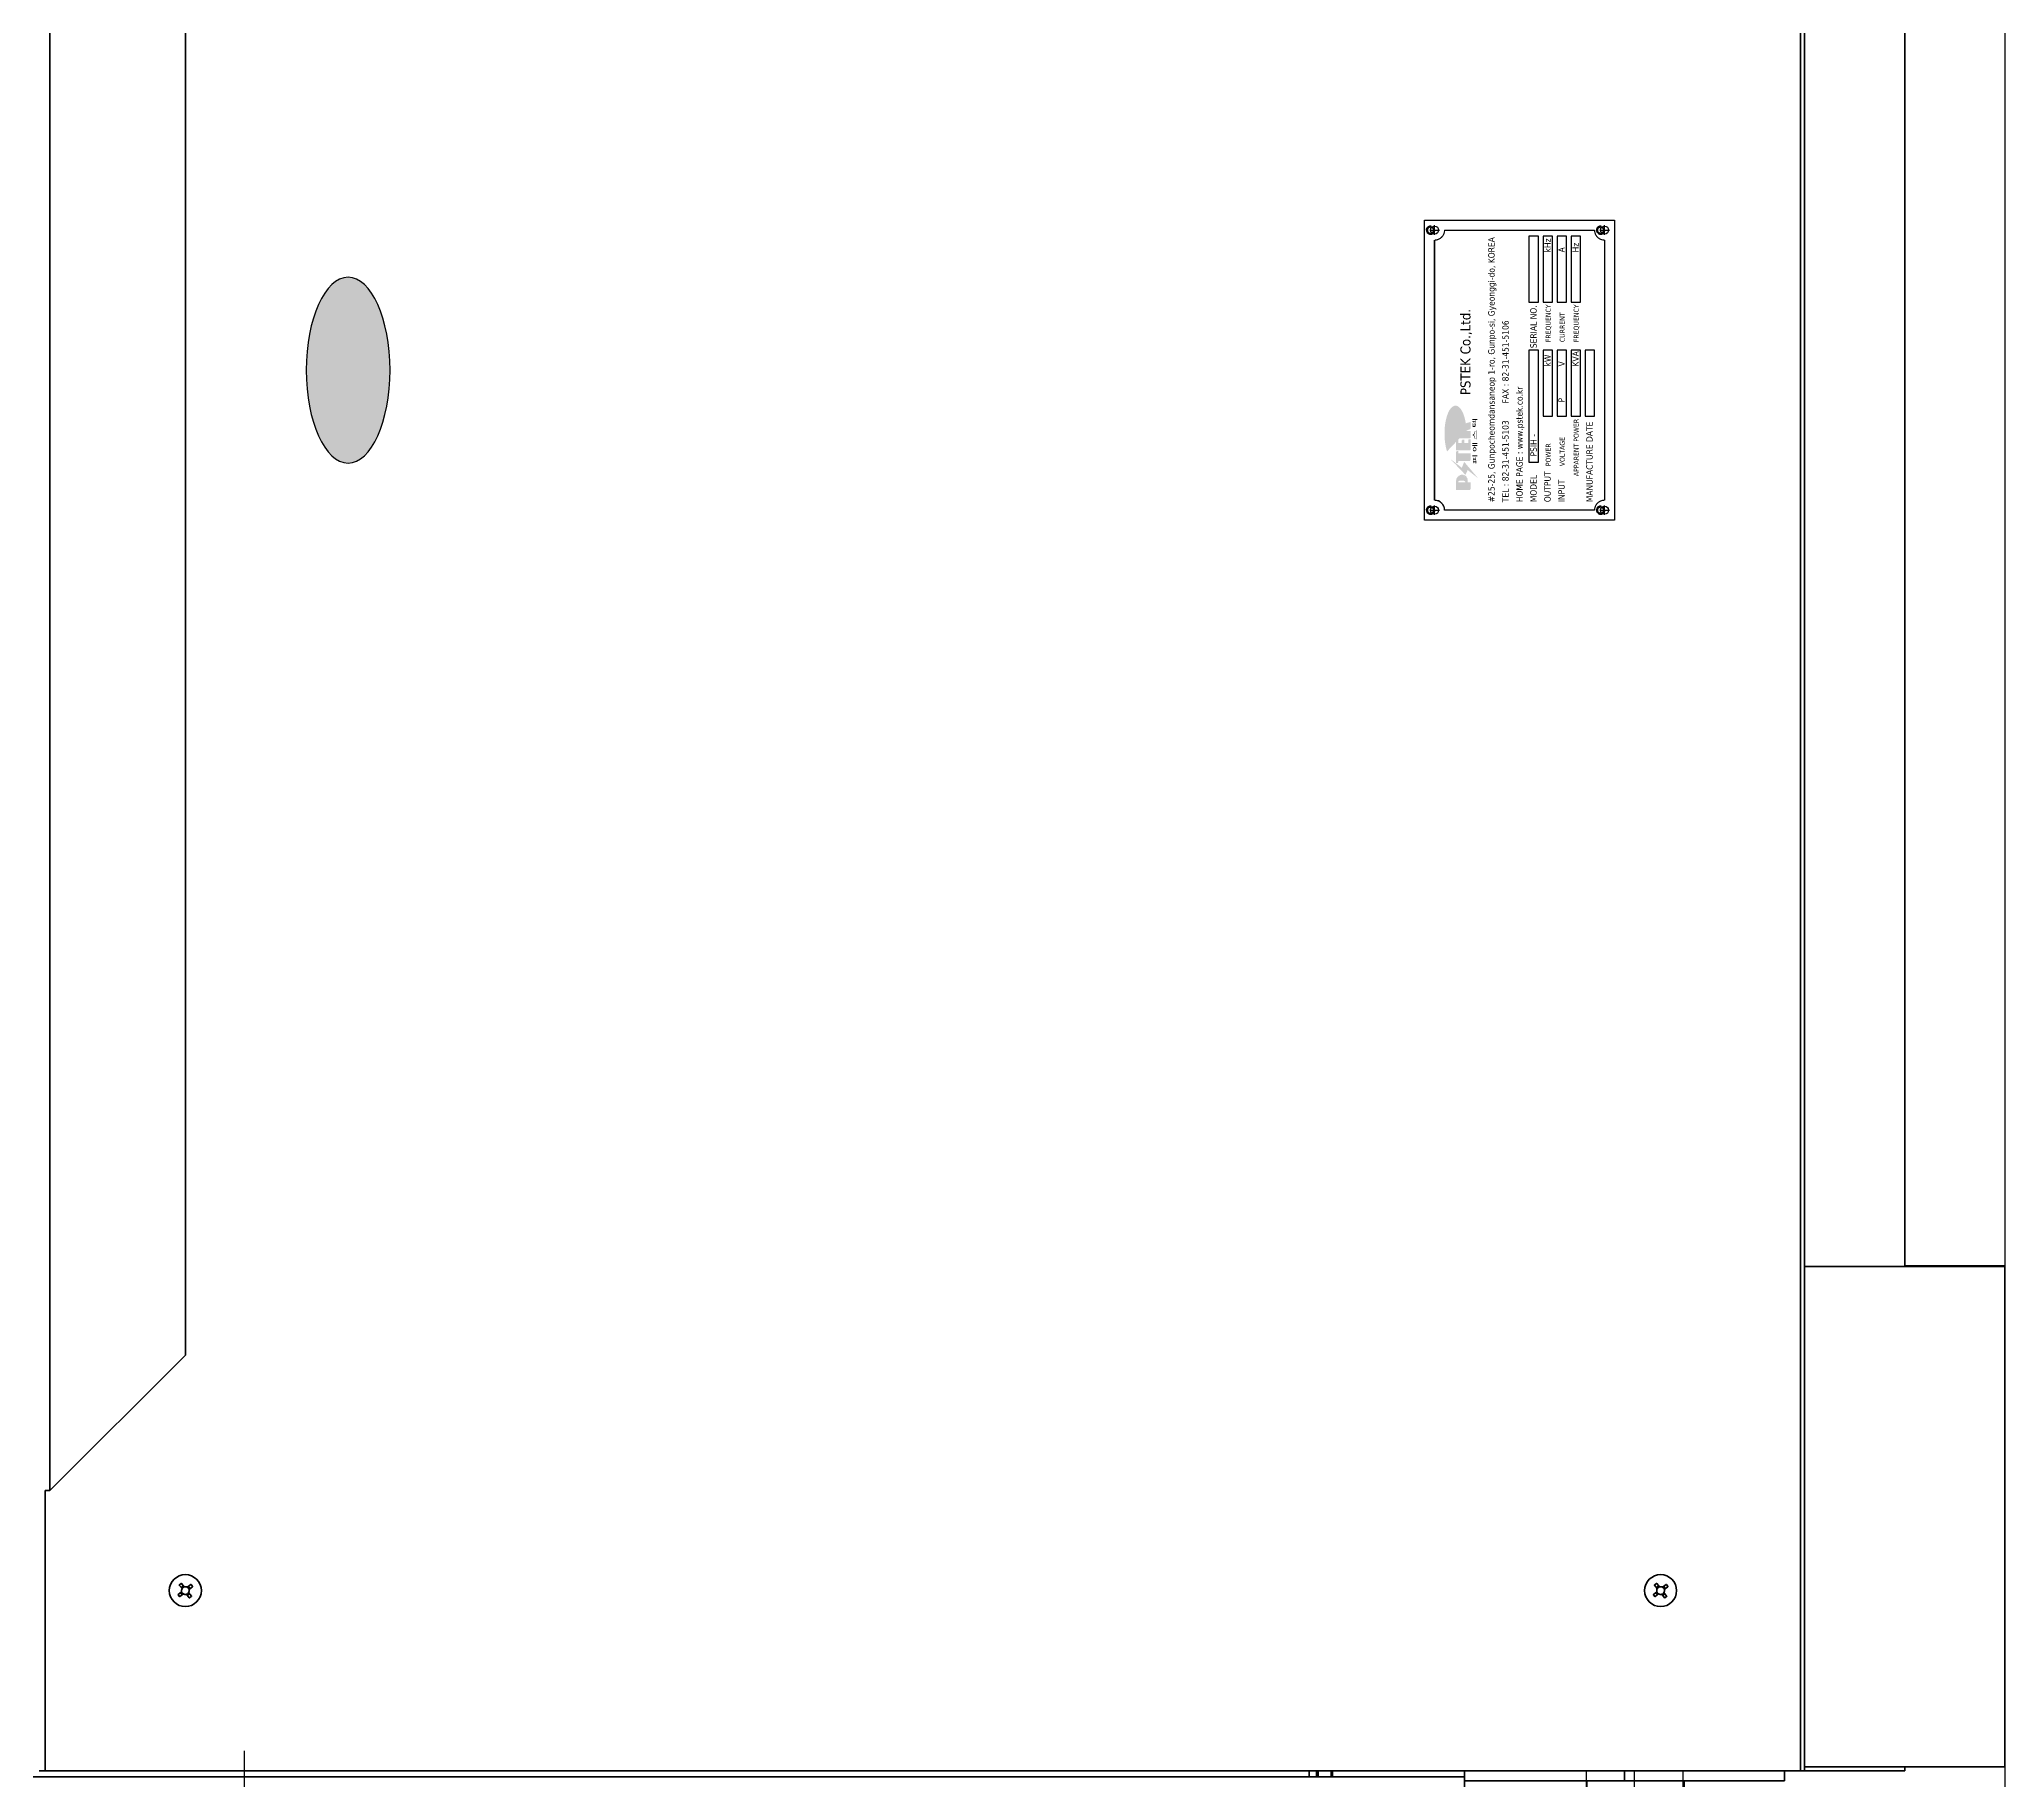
# Model space of a CAD drawing. Header units: millimetres. Extents: x 4969 to 37601, y -771 to 6478.
# Drawn here: x 12829 to 13811, y 3636 to 4506 of the extents above; entities that cross this region are included whole.
import ezdxf
from ezdxf.enums import TextEntityAlignment as Align

# ---------------------------------------------------------------- set-up
doc = ezdxf.new("R2010")
doc.units = ezdxf.units.MM
doc.header["$LTSCALE"] = 7
doc.header["$MEASUREMENT"] = 0
for name, pattern in [('CENTER', [2, 1.25, -0.25, 0.25, -0.25]), ('CENTER1', [13, 10, -1, 1, -1]), ('CENTERX2', [101.6, 63.5, -12.7, 12.7, -12.7])]:
    doc.linetypes.add(name, pattern=pattern)
doc.layers.get('0').update_dxf_attribs({"linetype": 'CONTINUOUS'})
for name, color, linetype in [('BOM-T', 4, 'CONTINUOUS'), ('CENTER', 1, 'CENTER1'), ('line', 3, 'CONTINUOUS'), ('THIN', 3, 'CONTINUOUS')]:
    doc.layers.add(name, color=color, linetype=linetype)
doc.layers.add('가시적인 것(ISO)', color=3, linetype='CONTINUOUS', lineweight=40)
doc.layers.add('가시적인 좁은 것(ISO)', color=3, linetype='CONTINUOUS', lineweight=35)
doc.styles.add('HAN', font='')
doc.styles.get("Standard").update_dxf_attribs({"font": 'ISOCP'})
doc.styles.get('HAN').set_extended_font_data('GulimChe')

# ---------------------------------------------------------------- blocks, each defined once
blk = doc.blocks.new('A$C4401570D')
at = {"layer": 'line'}
h = blk.add_hatch(color=250, dxfattribs=at)
h.paths.add_polyline_path([(13.89, -11.9), (14.07, -11.9, -0.129793), (14.52, -12.02, 0.221832), (13.81, -11.69), (13.64, -11.69), (13.64, -15.4), (13.81, -15.4, 0.02048), (13.89, -15.39)], flags=17)
h.paths.add_polyline_path([(13.89, -16.58), (14.97, -16.58, 0.72362), (16.64, -11.52, -0.679777), (14.72, -16.37), (13.64, -16.37), (13.64, -17.76), (10.39, -17.76), (10.39, -17.97), (13.89, -17.97)])
h.paths.add_polyline_path([(20.08, -16.55), (16.17, -21.49), (16.64, -21.09), (20.33, -16.44), (17.9, -15.31), (24.75, -8.81), (25.1, -8.36), (17.65, -15.43)])
h.paths.add_polyline_path([(23.86, -11.69), (23.86, -11.9), (24.68, -11.9), (24.68, -11.69)], flags=17)
h.paths.add_polyline_path([(28.49, -11.9), (29.57, -11.9), (29.57, -10.97), (29.32, -10.97), (29.32, -11.69), (28.24, -11.69), (28.24, -17.76), (24.94, -17.76), (24.94, -17.97), (28.49, -17.97)])
h.paths.add_polyline_path([(35.25, -13.82), (34.99, -13.82), (34.99, -14.6), (33.41, -14.6), (33.41, -16.83), (33.66, -16.83), (33.66, -14.81), (35.25, -14.81)])
h.paths.add_polyline_path([(35.43, -17.04), (35.18, -17.04), (35.18, -17.76), (30.16, -17.76), (30.16, -17.97), (35.43, -17.97)])
h.paths.add_polyline_path([(35.25, -10.97), (34.99, -10.97), (34.99, -11.69), (33.41, -11.69), (33.41, -13.61), (33.66, -13.61), (33.66, -11.9), (35.25, -11.9)])
h.paths.add_polyline_path([(39.66, -10.97), (39.41, -10.97), (39.41, -12.56), (39.66, -12.39)])
h.paths.add_polyline_path([(39.66, -15.5), (39.41, -14.78), (39.41, -17.76), (36.15, -17.76), (36.15, -17.97), (39.66, -17.97)])
h.paths.add_polyline_path([(44.09, -10.97), (43.57, -10.97), (42.14, -12.12), (43.9, -17.76), (40.64, -17.76), (40.72, -17.97), (44.15, -17.97), (42.4, -12.33)])
blk.add_hatch(color=5, dxfattribs=at).paths.add_polyline_path([(24.16, -14.8), (21.19, -13.62), (25.35, -8.25), (17.9, -15.31), (20.33, -16.44), (16.41, -21.38)])
h = blk.add_hatch(color=140, dxfattribs=at)
edge = h.paths.add_edge_path()
edge.add_ellipse((38.29, -10.47), major_axis=(-13.99, 0), ratio=0.39426, start_angle=111.51268, end_angle=334.46902)
edge.add_ellipse((36.62, -10.9), major_axis=(-12.96, 0), ratio=0.40699, start_angle=121.30662, end_angle=327.74369, ccw=False)
edge.add_line((43.36, -15.41), (43.42, -15.6))
h = blk.add_hatch(color=1, dxfattribs=at)
h.paths.add_polyline_path([(13.64, -16.37), (14.72, -16.37, 1), (14.72, -10.76), (10.14, -10.76), (10.14, -17.76), (13.64, -17.76)])
h.paths.add_polyline_path([(13.64, -15.4), (13.64, -11.69), (13.81, -11.69, -0.414214), (14.74, -12.62), (14.74, -14.47, -0.414214), (13.81, -15.4)], flags=16)
h.paths.add_polyline_path([(28.24, -11.69), (29.32, -11.69), (29.32, -10.76), (23.6, -10.76), (23.6, -11.69), (24.68, -11.69), (24.68, -17.76), (28.24, -17.76)])
h.paths.add_polyline_path([(33.41, -14.6), (34.99, -14.6), (34.99, -13.61), (33.41, -13.61), (33.41, -11.69), (34.99, -11.69), (34.99, -10.76), (29.91, -10.76), (29.91, -17.76), (35.18, -17.76), (35.18, -16.83), (33.41, -16.83)])
h.paths.add_polyline_path([(39.41, -14.78), (40.46, -17.76), (43.9, -17.76), (42.14, -12.12), (43.83, -10.76), (42.22, -10.76), (39.41, -12.56), (39.41, -10.76), (35.89, -10.76), (35.89, -17.76), (39.41, -17.76)])
at = {"linetype": 'CENTER'}
for p, q in [((0, 2.39), (0, -2.39)), ((140, 2.39), (140, -2.39)), ((-2.39, 0), (2.39, 0)), ((137.61, 0), (142.39, 0)), ((-2.39, -85), (2.39, -85)), ((0, -82.61), (0, -87.39)), ((137.61, -85), (142.39, -85)), ((140, -82.61), (140, -87.39))]:
    blk.add_line(p, q, dxfattribs=at)
for points in [[(-5, 5), (145, 5), (145, -90), (-5, -90)], [(24, -52), (80, -52), (80, -47.2), (24, -47.2)], [(104, -52), (137, -52), (137, -47.2), (104, -47.2)], [(47, -59), (80, -59), (80, -54.2), (47, -54.2)], [(104, -59), (137, -59), (137, -54.2), (104, -54.2)], [(47, -66), (80, -66), (80, -61.2), (47, -61.2)], [(47, -73), (80, -73), (80, -68.2), (47, -68.2)], [(104, -66), (137, -66), (137, -61.2), (104, -61.2)], [(104, -73), (137, -73), (137, -68.2), (104, -68.2)], [(47, -80), (80, -80), (80, -75.2), (47, -75.2)]]:
    blk.add_lwpolyline(points, close=True)
at = {"const_width": 0.6}
for points in [[(0, -5, 0.414214), (5, 0)], [(140, -5, -0.414214), (135, 0)], [(0, -80, -0.414214), (5, -85)], [(140, -80, 0.414214), (135, -85)]]:
    blk.add_lwpolyline(points, format="xyb", dxfattribs=at)
for points in [[(5, 0), (135, 0)], [(0, -80), (0, -5)], [(140, -5), (140, -80)], [(135, -85), (5, -85)]]:
    blk.add_lwpolyline(points, dxfattribs=at)
for points in [[(0, -80), (0, -5)], [(5, 0), (135, 0)], [(140, -5), (140, -80)], [(135, -85), (5, -85)]]:
    blk.add_lwpolyline(points)
for centre in [(0, 0), (140, 0), (0, -85), (140, -85)]:
    blk.add_circle(centre, 2)
blk.add_arc((0, 0), 5, 270, 0)
at = {"attachment_point": 1, "style": 'HAN'}
for s, insert, char_height, width in [('{\\fHYGothic-Extra|b0|i0|c129|p18;\\W2;\\T1.2;피에스텍}', (23.07, -19.21), 2, 144.56), ('{\\fTahoma|b0|i0|c129|p34;PSTEK Co.,Ltd.}', (57.51, -12.94), 5, 144.56), ('{\\fTahoma|b0|i0|c129|p34;#25-25, Gunpocheomdansaneop 1-ro, Gunpo-si, Gyeonggi-do, KOREA}', (4, -26.82), 3.2, 180.7), ('{\\fTahoma|b0|i0|c129|p34;TEL : 82-31-451-5103       FAX : 82-31-451-5106}', (4, -33.82), 3.2, 180.7), ('{\\fTahoma|b0|i0|c129|p34;HOME PAGE : www.pstek.co.kr}', (4, -40.82), 3.2, 180.7), ('{\\fTahoma|b0|i0|c129|p34;MODEL}', (4, -47.82), 3.2, 180.7), ('{\\fTahoma|b0|i0|c129|p34;PSIH - }', (26.85, -47.88), 3.2, 180.7), ('{\\fTahoma|b0|i0|c129|p34;SERIAL NO.}', (81, -47.82), 3.2, 180.7), ('{\\fTahoma|b0|i0|c129|p34;OUTPUT}', (4, -54.82), 3.2, 180.7), ('{\\fTahoma|b0|i0|c129|p34;POWER}', (22, -55.55), 2.5, 180.7), ('{\\fTahoma|b0|i0|c129|p34;kW}', (71.85, -54.88), 3.2, 180.7), ('{\\fTahoma|b0|i0|c129|p34;FREQUENCY}', (84, -55.55), 2.5, 180.7), ('{\\fTahoma|b0|i0|c129|p34;kHz}', (128.85, -54.88), 3.2, 180.7), ('{\\fTahoma|b0|i0|c129|p34;INPUT}', (4, -61.82), 3.2, 180.7), ('{\\fTahoma|b0|i0|c129|p34;VOLTAGE}', (22, -62.55), 2.5, 180.7), ('{\\fTahoma|b0|i0|c129|p34;P}', (53.85, -61.88), 3.2, 180.7), ('{\\fTahoma|b0|i0|c129|p34;V}', (71.85, -61.88), 3.2, 180.7), ('{\\fTahoma|b0|i0|c129|p34;CURRENT}', (84, -62.55), 2.5, 180.7), ('{\\fTahoma|b0|i0|c129|p34;A}', (128.85, -61.88), 3.2, 180.7), ('{\\fTahoma|b0|i0|c129|p34;MANUFACTURE DATE}', (4, -75.82), 3.2, 180.7), ('{\\fTahoma|b0|i0|c129|p34;APPARENT POWER}', (17, -69.55), 2.5, 180.7), ('{\\fTahoma|b0|i0|c129|p34;KVA}', (71.85, -68.88), 3.2, 180.7), ('{\\fTahoma|b0|i0|c129|p34;FREQUENCY}', (84, -69.55), 2.5, 180.7), ('{\\fTahoma|b0|i0|c129|p34;Hz}', (128.85, -68.88), 3.2, 180.7)]:
    blk.add_mtext(s, dxfattribs=dict(at, insert=insert, char_height=char_height, width=width))
blk = doc.blocks.new('A$C74D05467')
for p, q in [((-70, 26), (-22, 26)), ((-70, 26), (-70, -26)), ((-70, 22.42), (-52, 21.86)), ((-52, -23), (-52, 23)), ((-50.5, 24.5), (-41.5, 24.5)), ((-40, 23), (-40, -23)), ((-22, 22.42), (-40, 21.86)), ((-22, 26), (-22, -26)), ((-20.78, -24.3), (-20.78, 24.3)), ((0, 24.3), (0, -24.3)), ((-70, -22.42), (-52, -21.86)), ((-70, -26), (-22, -26)), ((-41.5, -24.5), (-50.5, -24.5)), ((-22, -22.42), (-40, -21.86))]:
    blk.add_line(p, q)
blk.add_lwpolyline([(0, 24.3), (-20.78, 24.3), (-22, 22.4), (-22, -22.4), (-20.78, -24.3), (0, -24.3)])
for centre, start, end in [((-50.5, 23), 90.00382, 180), ((-41.5, 23), 0, 90), ((-50.5, -23), 180.00382, 269.99618), ((-41.5, -23), 270, 359.99618)]:
    blk.add_arc(centre, 1.5, start, end)
at = {"layer": 'CENTER'}
for p, q in [((-70, 0), (-54, 0)), ((-54, 0), (-38, 0)), ((-38, 0), (-22, 0)), ((-22, 0), (0, 0))]:
    blk.add_line(p, q, dxfattribs=at)
at = {"layer": 'THIN'}
for p, q in [((-70, 23.9), (-52, 23.34)), ((-22, 23.9), (-40, 23.34)), ((-70, -23.9), (-52, -23.34)), ((-22, -23.9), (-40, -23.34))]:
    blk.add_line(p, q, dxfattribs=at)
at = {"layer": 'BOM-T', "color": 4}
blk.add_text('11/2', height=0.6, dxfattribs=at).set_placement((-48.5, 14.7))
blk = doc.blocks.new('A$C785960F4')
for p, q in [((-2, 68), (-2, 63)), ((44.67, 45), (44.67, 60)), ((53.33, 45), (53.33, 60)), ((103.41, 31.18), (112.59, 31.18)), ((78, 22.03), (79.53, 23.55)), ((78, -22.03), (78, 22.03)), ((79.53, 23.55), (101, 24.22)), ((79.53, -23.55), (79.53, 23.55)), ((100.13, 24.2), (100.13, -24.2)), ((101, 23.38), (101, -23.38)), ((115, 24.22), (136.47, 23.55)), ((115, 23.38), (115, -23.38)), ((115.87, 24.2), (115.87, -24.2)), ((136.47, 23.55), (138, 22.03)), ((136.47, 23.55), (136.47, -23.55)), ((138, 22.03), (138, -22.03)), ((0, 15), (19.6, 15)), ((98, 15), (78.4, 15)), ((103.41, 15.59), (112.59, 15.59)), ((0, -15), (19.6, -15)), ((98, -15), (78.4, -15)), ((103.41, -15.59), (112.59, -15.59)), ((79.53, -23.55), (78, -22.03)), ((101, -24.22), (79.53, -23.55)), ((136.47, -23.55), (115, -24.22)), ((138, -22.03), (136.47, -23.55)), ((112.59, -31.18), (103.41, -31.18))]:
    blk.add_line(p, q)
for points in [[(63.62, 40), (63.62, 45), (34, 45), (0, 68), (-2, 68), (-2, 70), (-136.25, 70), (-136.25, 61), (-2, 61), (-2, 63), (0, 63), (34, 40)], [(57.66, 45), (57.66, 60), (40.34, 60), (40.34, 45)]]:
    blk.add_lwpolyline(points, close=True)
for points in [[(19.6, 0), (19.6, 37.5), (28.31, 37.5), (30.19, 35.62), (36.32, 35.62, 0.414214), (39.25, 38.55), (39.25, 40)], [(58.75, 40), (58.75, 34.9, 0.414214), (60.7, 32.95), (63.66, 32.95), (70.56, 28.5), (78.4, 28.5)]]:
    blk.add_lwpolyline(points, format="xyb")
for points in [[(0, 0), (0, 30), (1.02, 32.47), (19.6, 32.47)], [(98, 0), (98, 30), (96.98, 32.47), (78.4, 32.47), (78.4, 0)], [(0, 0), (0, -30), (1.02, -32.47), (19.6, -32.47)], [(19.6, 0), (19.6, -37.5), (28.31, -37.5), (30.19, -35.62), (38.9, -35.62), (41.57, -32.95), (62.85, -32.95), (70.56, -28.5), (78.4, -28.5)], [(98, 0), (98, -30), (96.98, -32.47), (78.4, -32.47), (78.4, 0)]]:
    blk.add_lwpolyline(points)
for centre, radius, start, end in [((114.8, 23.38), 13.8, 145.61551, 214.38415), ((101.2, 23.38), 13.8, 325.61585, 34.38449), ((152.59, 0), 51.59, 162.4121, 197.588), ((63.41, 0), 51.59, 342.4121, 17.588), ((114.8, -23.38), 13.8, 145.61585, 214.38449), ((101.2, -23.38), 13.8, 325.61551, 34.38415)]:
    blk.add_arc(centre, radius, start, end)
at = {"layer": 'CENTER'}
for p, q in [((49, -48), (49, 68)), ((-2, 0), (100, 0)), ((78, 0), (138, 0))]:
    blk.add_line(p, q, dxfattribs=at)
at = {"layer": 'THIN'}
for p, q in [((78, 22.03), (100.13, 22.72)), ((100.13, 22.72), (101, 24.22)), ((115.87, 22.72), (115, 24.22)), ((138, 22.03), (115.87, 22.72)), ((78, -22.03), (100.13, -22.72)), ((100.13, -22.72), (101, -24.22)), ((115.87, -22.72), (115, -24.22)), ((138, -22.03), (115.87, -22.72))]:
    blk.add_line(p, q, dxfattribs=at)
blk.add_blockref('A$C74D05467', (193, 0))
for s, p in [('10K - 40', (49, 1)), ('C3771', (49, -9))]:
    blk.add_text(s, height=8).set_placement(p, align=Align.CENTER)
at = {"layer": 'BOM-T', "color": 4}
blk.add_text('11/2', height=0.6, dxfattribs=at).set_placement((108, 21.3))
at = {"layer": 'BOM-T'}
blk.add_text('0.98 MPa 볼 밸브 40-S-수도', height=0.6, dxfattribs=at).set_placement((49.6, 0), align=Align.MIDDLE_LEFT)
blk = doc.blocks.new('A$C56EC6B52')
h = blk.add_hatch(color=256)
h.dxf.hatch_style = 1
edge = h.paths.add_edge_path()
edge.add_ellipse((698, 828.13), major_axis=(46.41, 0), ratio=0.451275, start_angle=0, end_angle=360)
blk.add_ellipse((698, 828.13), major_axis=(46.41, 0), ratio=0.451275, start_param=-1.570796, end_param=4.712389)
at = {"layer": '가시적인 것(ISO)'}
for p, q in [((-5, 2050), (-5, 270)), ((-2, 979.5), (-2, 982.5)), ((138, 979.5), (-2, 979.5)), ((-2, 979.5), (-2, 102)), ((138, 977.2), (138, 979.5)), ((205.7, 909.5), (138, 977.2)), ((1258, 977.2), (138, 977.2)), ((85.06, 906.52), (84.37, 907.42)), ((84.39, 907.62), (86.15, 908.97)), ((86.34, 910.49), (84.99, 912.24)), ((85.02, 912.44), (85.92, 913.13)), ((87.01, 907.84), (85.26, 906.49)), ((86.45, 907.43), (85.6, 908.53)), ((85.93, 911.05), (87.03, 911.9)), ((86.12, 913.11), (87.47, 911.35)), ((89.88, 905.89), (88.53, 907.65)), ((90.07, 907.95), (88.97, 907.1)), ((88.99, 911.16), (90.74, 912.51)), ((89.55, 911.57), (90.4, 910.47)), ((89.66, 908.51), (91.01, 906.76)), ((91.61, 911.38), (89.85, 910.03)), ((90.98, 906.56), (90.08, 905.87)), ((90.94, 912.48), (91.63, 911.58)), ((1190.3, 909.5), (205.7, 909.5)), ((-2, 347.7), (-5, 347.7)), ((-2, 344), (-5, 344)), ((-2, 336), (-5, 336)), ((629.5, 287.61), (629.5, 286.39)), ((-5, 270), (-27, 270)), ((-7, 190), (-7, 270)), ((-5, 270), (-2, 270)), ((-7, 208.9), (-17, 208.9)), ((-7, 190), (-2, 190)), ((-7, 110), (-7, 190)), ((-2, 190), (-7, 190)), ((85.06, 169.02), (84.37, 169.92)), ((84.39, 170.12), (86.15, 171.47)), ((86.34, 172.99), (84.99, 174.74)), ((85.02, 174.94), (85.92, 175.63)), ((87.01, 170.34), (85.26, 168.99)), ((86.45, 169.93), (85.6, 171.03)), ((85.93, 173.55), (87.03, 174.4)), ((86.12, 175.61), (87.47, 173.85)), ((89.88, 168.39), (88.53, 170.15)), ((90.07, 170.45), (88.97, 169.6)), ((88.99, 173.66), (90.74, 175.01)), ((89.55, 174.07), (90.4, 172.97)), ((89.66, 171.01), (91.01, 169.26)), ((91.61, 173.88), (89.85, 172.53)), ((90.98, 169.06), (90.08, 168.37)), ((90.94, 174.98), (91.63, 174.08)), ((-7, 160.3), (-17, 160.3)), ((-2, 110), (-7, 110)), ((-2, 100), (-2, 102)), ((-2, 102), (1398, 102)), ((1398, 100), (-2, 100)), ((-2, 100), (-2, 93.6)), ((0, 100), (0, 0)), ((250, 0), (250, 100)), ((-2, 56.4), (-2, 93.6)), ((-2, 56.4), (-2, 50)), ((0, 50), (-2, 50)), ((1146, 50), (250, 50)), ((250.3, 15.52), (250.3, 50)), ((250.3, 7.53), (250.3, 15.52)), ((250.3, 5.49), (250.3, 7.53)), ((250.3, 5.49), (250.3, 1.5)), ((250.3, 0), (250.3, 1.5)), ((0, 0), (250, 0)), ((250.3, 0), (250, 0))]:
    blk.add_line(p, q, dxfattribs=at)
for centre, radius in [((88, 909.5), 8), ((88, 909.5), 8), ((628, 287), 1.62), ((768, 287), 1.62), ((628, 202), 1.62), ((768, 202), 1.62), ((88, 172), 8), ((88, 172), 8)]:
    blk.add_circle(centre, radius, dxfattribs=at)
for centre, radius, start, end in [((84.48, 907.5), 0.142, 127.62866, 217.62866), ((85.1, 912.33), 0.142, 127.62866, 217.62866), ((85.17, 906.6), 0.142, 217.62866, 307.62866), ((85.61, 908.54), 0.0142, 127.62866, 217.62866), ((86, 913.02), 0.142, 37.62866, 127.62866), ((85.94, 911.04), 0.0142, 127.62866, 217.62866), ((88, 909.5), 1.93, 149.21332, 196.04399), ((88, 909.5), 1.93, 196.04399, 239.21332), ((88, 909.5), 1.93, 106.04399, 149.21332), ((86.46, 907.44), 0.0142, 217.62866, 307.62866), ((88, 909.5), 1.93, 239.21332, 286.04399), ((87.04, 911.89), 0.0142, 37.62866, 127.62866), ((88, 909.5), 1.93, 59.21332, 106.04399), ((88, 909.5), 1.93, 286.04399, 329.21332), ((88.96, 907.11), 0.0142, 217.62866, 307.62866), ((88, 909.5), 1.93, 16.04399, 59.21332), ((89.54, 911.56), 0.0142, 37.62866, 127.62866), ((88, 909.5), 1.93, 329.21332, 16.04399), ((90, 905.98), 0.142, 217.62866, 307.62866), ((90.06, 907.96), 0.0142, 307.62866, 37.62866), ((90.39, 910.46), 0.0142, 307.62866, 37.62866), ((90.83, 912.4), 0.142, 37.62866, 127.62866), ((90.9, 906.67), 0.142, 307.62866, 37.62866), ((91.52, 911.5), 0.142, 307.62866, 37.62866), ((84.48, 170), 0.142, 127.62866, 217.62866), ((85.1, 174.83), 0.142, 127.62866, 217.62866), ((85.17, 169.1), 0.142, 217.62866, 307.62866), ((85.61, 171.04), 0.0142, 127.62866, 217.62866), ((86, 175.52), 0.142, 37.62866, 127.62866), ((85.94, 173.54), 0.0142, 127.62866, 217.62866), ((88, 172), 1.93, 149.21332, 196.04399), ((88, 172), 1.93, 196.04399, 239.21332), ((88, 172), 1.93, 106.04399, 149.21332), ((86.46, 169.94), 0.0142, 217.62866, 307.62866), ((88, 172), 1.93, 239.21332, 286.04399), ((87.04, 174.39), 0.0142, 37.62866, 127.62866), ((88, 172), 1.93, 59.21332, 106.04399), ((88, 172), 1.93, 286.04399, 329.21332), ((88.96, 169.61), 0.0142, 217.62866, 307.62866), ((88, 172), 1.93, 16.04399, 59.21332), ((89.54, 174.06), 0.0142, 37.62866, 127.62866), ((88, 172), 1.93, 329.21332, 16.04399), ((90, 168.48), 0.142, 217.62866, 307.62866), ((90.06, 170.46), 0.0142, 307.62866, 37.62866), ((90.39, 172.96), 0.0142, 307.62866, 37.62866), ((90.83, 174.9), 0.142, 37.62866, 127.62866), ((90.9, 169.17), 0.142, 307.62866, 37.62866), ((91.52, 174), 0.142, 307.62866, 37.62866)]:
    blk.add_arc(centre, radius, start, end, dxfattribs=at)
at = {"layer": '가시적인 좁은 것(ISO)'}
for p, q in [((-2, 343.26), (-5, 343.26)), ((-5, 336.74), (-2, 336.74))]:
    blk.add_line(p, q, dxfattribs=at)
for centre in [(628, 287), (768, 287), (628, 202), (768, 202)]:
    blk.add_arc(centre, 2, 350, 260, dxfattribs=at)
for name, p in [('A$C4401570D', (628, 285)), ('A$C785960F4', (-195, 185, 0))]:
    blk.add_blockref(name, p)
blk = doc.blocks.new('A$C0F29634D')
at = {"color": 1, "linetype": 'CENTERX2'}
blk.add_line((-1028, 170), (42, 170), dxfattribs=at)

msp = doc.modelspace()

# ---------------------------------------------------------------- linework, layer by layer
msp.add_line((13811.291, 5399.47, -0.01), (13811.291, 503.03, -0.01))

# ---------------------------------------------------------------- block references
at = {"rotation": 90}
for name, p in [('A$C56EC6B52', (13811.291, 3642.653, -0.01)), ('A$C0F29634D', (13101.291, 3608.613, -0.01))]:
    msp.add_blockref(name, p, dxfattribs=at)

doc.saveas('drawing.dxf')
